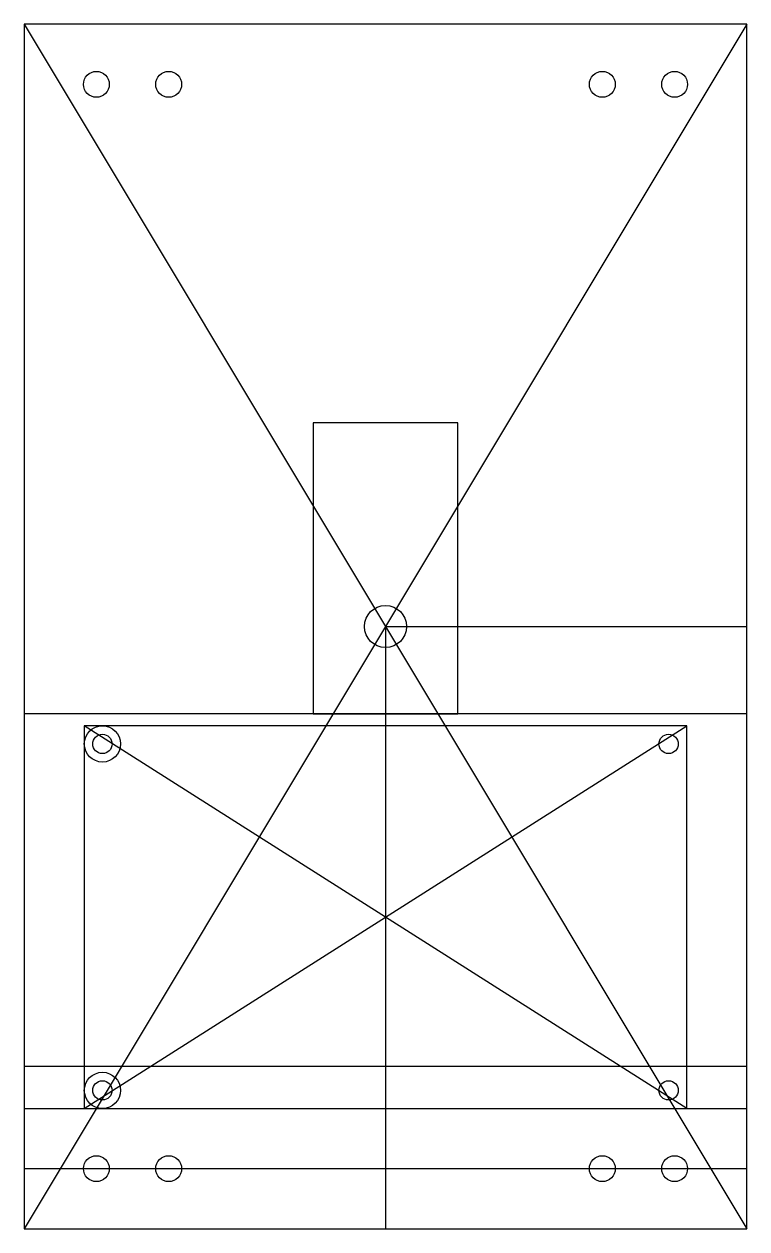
# Model space of a CAD drawing. Header units: millimetres. Extents: x -60 to 60, y -100 to 100.
import ezdxf

# ---------------------------------------------------------------- set-up
doc = ezdxf.new("R2010")
doc.units = ezdxf.units.MM
doc.layers.get('0').update_dxf_attribs({"linetype": 'CONTINUOUS'})

msp = doc.modelspace()

# ---------------------------------------------------------------- linework, layer by layer
for p, q in [((60, 100), (-60, -100)), ((-60, 100), (60, -100)), ((0, 0), (0, -100)), ((0, 0), (60, 0)), ((-50, -80), (50, -16.5)), ((50, -80), (-50, -16.5)), ((-60, -80), (60, -80)), ((-60, -90), (60, -90))]:
    msp.add_line(p, q)
for points in [[(60, 100), (-60, 100), (-60, -100), (60, -100)], [(-12, -14.5), (12, -14.5), (12, 33.8), (-12, 33.8)], [(-60, -73), (60, -73), (60, -14.5), (-60, -14.5)], [(-50, -80), (50, -80), (50, -16.5), (-50, -16.5)]]:
    msp.add_lwpolyline(points, close=True)
for centre, radius in [((-48, 90), 2.15), ((-36, 90), 2.15), ((36, 90), 2.15), ((48, 90), 2.15), ((0, 0), 3.5), ((-47, -19.5), 3), ((-47, -19.5), 1.6), ((47, -19.5), 1.6), ((-47, -77), 3), ((-47, -77), 1.6), ((47, -77), 1.6), ((-48, -90), 2.15), ((-36, -90), 2.15), ((36, -90), 2.15), ((48, -90), 2.15)]:
    msp.add_circle(centre, radius)

doc.saveas('drawing.dxf')
